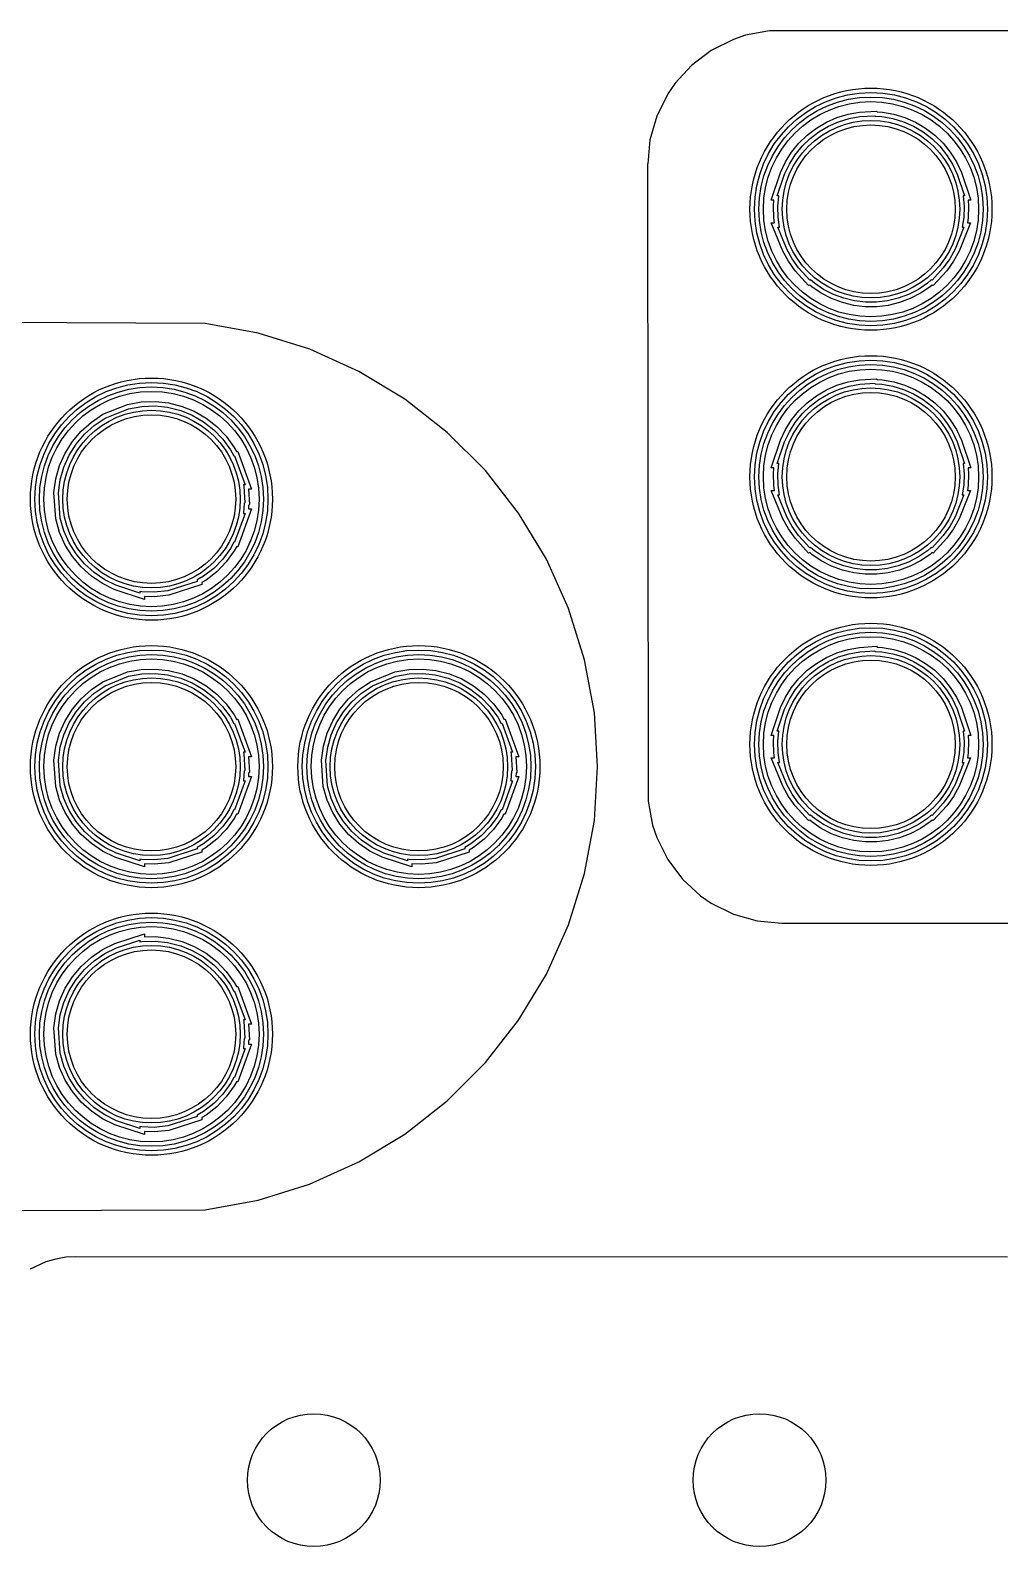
# Model space of a CAD drawing. Header units: millimetres. Extents: x -214 to 214, y -114 to 114.
# Drawn here: x -44.29 to -22.54, y 58.51 to 92.51 of the extents above; entities that cross this region are included whole.
import ezdxf

# ---------------------------------------------------------------- set-up
doc = ezdxf.new("R2010")
doc.units = ezdxf.units.MM
doc.layers.add('1', color=7, linetype='CONTINUOUS')

msp = doc.modelspace()

# ---------------------------------------------------------------- linework, layer by layer
at = {"layer": '1', "color": 0}
for p, q in [((-27.704, 92.497), (-28.239, 92.398)), ((32.573, 92.51), (-27.704, 92.497)), ((-28.513, 92.306), (-29.011, 92.059)), ((-28.239, 92.398), (-28.513, 92.306)), ((-29.011, 92.059), (-29.454, 91.725)), ((-29.454, 91.725), (-29.823, 91.322)), ((-29.823, 91.322), (-29.985, 91.084)), ((-29.985, 91.084), (-30.233, 90.587)), ((-30.233, 90.587), (-30.385, 90.053)), ((-30.385, 90.053), (-30.436, 89.514)), ((-30.436, 89.514), (-30.437, 89.513)), ((-30.437, 89.513), (-30.424, 75.222)), ((-40.363, 85.936), (-57.573, 86.009)), ((-39.174, 85.718), (-40.363, 85.936)), ((-38.02, 85.358), (-39.174, 85.718)), ((-36.918, 84.863), (-38.02, 85.358)), ((-35.884, 84.237), (-36.918, 84.863)), ((-34.932, 83.491), (-35.884, 84.237)), ((-34.077, 82.636), (-34.932, 83.491)), ((-33.333, 81.685), (-34.077, 82.636)), ((-32.707, 80.65), (-33.333, 81.685)), ((-32.211, 79.548), (-32.707, 80.65)), ((-31.851, 78.394), (-32.211, 79.548)), ((-31.633, 77.205), (-31.851, 78.394)), ((-31.56, 75.999), (-31.633, 77.205)), ((-31.633, 74.793), (-31.56, 75.999)), ((-30.424, 75.222), (-30.325, 74.687)), ((-31.851, 73.603), (-31.633, 74.793)), ((-30.325, 74.687), (-30.233, 74.413)), ((-30.233, 74.413), (-29.986, 73.915)), ((-29.986, 73.915), (-29.652, 73.472)), ((-32.211, 72.449), (-31.851, 73.603)), ((-29.652, 73.472), (-29.249, 73.103)), ((-29.249, 73.103), (-29.011, 72.941)), ((-29.011, 72.941), (-28.514, 72.693)), ((-32.707, 71.347), (-32.211, 72.449)), ((-28.514, 72.693), (-27.98, 72.541)), ((-27.98, 72.541), (-27.428, 72.49)), ((-27.428, 72.49), (32.85, 72.502)), ((-33.333, 70.312), (-32.707, 71.347)), ((-34.078, 69.361), (-33.333, 70.312)), ((-34.933, 68.506), (-34.078, 69.361)), ((-35.885, 67.761), (-34.933, 68.506)), ((-36.919, 67.135), (-35.885, 67.761)), ((-38.021, 66.64), (-36.919, 67.135)), ((-39.175, 66.28), (-38.021, 66.64)), ((-57.574, 65.989), (-40.364, 66.062)), ((-40.364, 66.062), (-39.175, 66.28)), ((-43.712, 64.958), (-43.936, 64.892)), ((-43.489, 64.996), (-43.712, 64.958)), ((-43.263, 65.009), (-43.489, 64.996)), ((-22.365, 64.996), (-43.263, 65.009)), ((-43.936, 64.892), (-44.291, 64.727))]:
    msp.add_line(p, q, dxfattribs=at)
at = {"layer": '1', "color": 1}
for p, q in [((-26.651, 90.315), (-26.427, 90.448)), ((-26.427, 90.448), (-26.189, 90.553)), ((-26.381, 90.359), (-26.155, 90.459)), ((-26.189, 90.553), (-25.94, 90.628)), ((-26.155, 90.459), (-25.917, 90.531)), ((-25.94, 90.628), (-25.685, 90.674)), ((-25.917, 90.531), (-25.673, 90.575)), ((-25.685, 90.674), (-25.303, 90.698)), ((-25.673, 90.575), (-25.342, 90.595)), ((-25.342, 90.595), (-25.332, 90.584)), ((-25.332, 90.584), (-25.18, 90.575)), ((-25.303, 90.698), (-25.286, 90.681)), ((-25.286, 90.681), (-25.168, 90.674)), ((-25.18, 90.575), (-24.936, 90.531)), ((-25.168, 90.674), (-24.913, 90.628)), ((-24.936, 90.531), (-24.698, 90.459)), ((-24.913, 90.628), (-24.664, 90.553)), ((-24.698, 90.459), (-24.472, 90.359)), ((-24.664, 90.553), (-24.426, 90.448)), ((-24.426, 90.448), (-24.202, 90.315)), ((-27.043, 89.978), (-26.857, 90.159)), ((-26.857, 90.159), (-26.651, 90.315)), ((-26.792, 90.083), (-26.595, 90.232)), ((-26.595, 90.232), (-26.381, 90.359)), ((-24.472, 90.359), (-24.258, 90.232)), ((-24.258, 90.232), (-24.061, 90.083)), ((-24.202, 90.315), (-23.996, 90.159)), ((-23.996, 90.159), (-23.81, 89.978)), ((-27.344, 89.558), (-27.206, 89.776)), ((-27.206, 89.776), (-27.043, 89.978)), ((-27.125, 89.718), (-26.969, 89.91)), ((-26.969, 89.91), (-26.792, 90.083)), ((-24.061, 90.083), (-23.884, 89.91)), ((-23.884, 89.91), (-23.728, 89.718)), ((-23.81, 89.978), (-23.647, 89.776)), ((-23.647, 89.776), (-23.509, 89.558)), ((-27.456, 89.323), (-27.344, 89.558)), ((-27.364, 89.286), (-27.256, 89.51)), ((-27.256, 89.51), (-27.125, 89.718)), ((-23.728, 89.718), (-23.597, 89.51)), ((-23.597, 89.51), (-23.489, 89.286)), ((-23.509, 89.558), (-23.397, 89.323)), ((-27.669, 88.698), (-27.456, 89.323)), ((-27.529, 88.798), (-27.364, 89.286)), ((-23.489, 89.286), (-23.324, 88.798)), ((-23.397, 89.323), (-23.184, 88.698)), ((-27.495, 88.798), (-27.529, 88.798)), ((-27.516, 88.562), (-27.495, 88.798)), ((-23.324, 88.798), (-23.358, 88.798)), ((-23.358, 88.798), (-23.337, 88.561)), ((-27.604, 88.698), (-27.669, 88.698)), ((-27.616, 88.565), (-27.604, 88.698)), ((-27.608, 88.305), (-27.616, 88.565)), ((-27.509, 88.314), (-27.516, 88.562)), ((-23.337, 88.561), (-23.344, 88.313)), ((-23.184, 88.698), (-23.249, 88.698)), ((-23.249, 88.698), (-23.237, 88.564)), ((-23.237, 88.564), (-23.245, 88.304)), ((-27.404, 87.558), (-27.662, 88.194)), ((-27.662, 88.194), (-27.592, 88.194)), ((-27.592, 88.194), (-27.608, 88.305)), ((-27.314, 87.601), (-27.514, 88.094)), ((-27.514, 88.094), (-27.476, 88.094)), ((-27.476, 88.094), (-27.509, 88.314)), ((-23.339, 88.094), (-23.539, 87.601)), ((-23.191, 88.194), (-23.449, 87.558)), ((-23.344, 88.313), (-23.377, 88.094)), ((-23.377, 88.094), (-23.339, 88.094)), ((-23.245, 88.304), (-23.261, 88.194)), ((-23.261, 88.194), (-23.191, 88.194)), ((-27.279, 87.331), (-27.404, 87.558)), ((-27.195, 87.384), (-27.314, 87.601)), ((-23.539, 87.601), (-23.66, 87.383)), ((-23.449, 87.558), (-23.575, 87.33)), ((-27.129, 87.12), (-27.279, 87.331)), ((-27.051, 87.183), (-27.195, 87.384)), ((-26.826, 86.789), (-27.129, 87.12)), ((-26.798, 86.907), (-27.051, 87.183)), ((-23.803, 87.182), (-24.055, 86.907)), ((-23.725, 87.119), (-24.027, 86.789)), ((-23.66, 87.383), (-23.803, 87.182)), ((-23.575, 87.33), (-23.725, 87.119)), ((-26.801, 86.799), (-26.826, 86.789)), ((-26.754, 86.758), (-26.801, 86.799)), ((-26.781, 86.914), (-26.798, 86.907)), ((-26.693, 86.838), (-26.781, 86.914)), ((-26.541, 86.614), (-26.754, 86.758)), ((-26.49, 86.7), (-26.693, 86.838)), ((-24.16, 86.838), (-24.363, 86.7)), ((-24.099, 86.758), (-24.312, 86.614)), ((-24.072, 86.914), (-24.16, 86.838)), ((-24.052, 86.799), (-24.099, 86.758)), ((-24.055, 86.907), (-24.072, 86.914)), ((-24.027, 86.789), (-24.052, 86.799)), ((-26.308, 86.495), (-26.541, 86.614)), ((-26.268, 86.587), (-26.49, 86.7)), ((-26.067, 86.405), (-26.308, 86.495)), ((-26.038, 86.501), (-26.268, 86.587)), ((-25.814, 86.343), (-26.067, 86.405)), ((-25.796, 86.442), (-26.038, 86.501)), ((-25.55, 86.413), (-25.796, 86.442)), ((-25.303, 86.413), (-25.55, 86.413)), ((-25.057, 86.442), (-25.303, 86.413)), ((-24.815, 86.501), (-25.057, 86.442)), ((-24.786, 86.405), (-25.039, 86.343)), ((-24.585, 86.587), (-24.815, 86.501)), ((-24.545, 86.495), (-24.786, 86.405)), ((-24.363, 86.7), (-24.585, 86.587)), ((-24.312, 86.614), (-24.545, 86.495)), ((-25.555, 86.313), (-25.814, 86.343)), ((-25.298, 86.313), (-25.555, 86.313)), ((-25.039, 86.343), (-25.298, 86.313)), ((-25.94, 84.628), (-25.685, 84.674)), ((-25.685, 84.674), (-25.303, 84.698)), ((-25.303, 84.698), (-25.286, 84.681)), ((-25.286, 84.681), (-25.168, 84.674)), ((-25.168, 84.674), (-24.913, 84.628)), ((-26.651, 84.315), (-26.427, 84.448)), ((-26.595, 84.232), (-26.381, 84.359)), ((-26.427, 84.448), (-26.189, 84.553)), ((-26.381, 84.359), (-26.155, 84.459)), ((-26.189, 84.553), (-25.94, 84.628)), ((-26.155, 84.459), (-25.917, 84.531)), ((-25.917, 84.531), (-25.673, 84.575)), ((-25.673, 84.575), (-25.342, 84.595)), ((-25.342, 84.595), (-25.332, 84.584)), ((-25.332, 84.584), (-25.18, 84.575)), ((-25.18, 84.575), (-24.936, 84.531)), ((-24.936, 84.531), (-24.698, 84.459)), ((-24.913, 84.628), (-24.664, 84.553)), ((-24.698, 84.459), (-24.472, 84.359)), ((-24.664, 84.553), (-24.426, 84.448)), ((-24.472, 84.359), (-24.258, 84.232)), ((-24.426, 84.448), (-24.202, 84.315)), ((-42.658, 83.901), (-42.111, 84.123)), ((-42.61, 83.813), (-42.084, 84.026)), ((-42.111, 84.123), (-41.798, 84.178)), ((-42.084, 84.026), (-41.787, 84.078)), ((-41.798, 84.178), (-41.48, 84.187)), ((-41.787, 84.078), (-41.484, 84.087)), ((-41.484, 84.087), (-41.207, 84.057)), ((-41.48, 84.187), (-41.189, 84.156)), ((-41.207, 84.057), (-40.91, 83.982)), ((-41.189, 84.156), (-40.879, 84.078)), ((-40.879, 84.078), (-40.609, 83.968)), ((-27.043, 83.978), (-26.857, 84.159)), ((-26.969, 83.91), (-26.792, 84.083)), ((-26.857, 84.159), (-26.651, 84.315)), ((-26.792, 84.083), (-26.595, 84.232)), ((-24.258, 84.232), (-24.061, 84.083)), ((-24.202, 84.315), (-23.996, 84.159)), ((-24.061, 84.083), (-23.884, 83.91)), ((-23.996, 84.159), (-23.81, 83.978)), ((-43.146, 83.521), (-42.918, 83.726)), ((-43.074, 83.451), (-42.856, 83.647)), ((-42.918, 83.726), (-42.658, 83.901)), ((-42.856, 83.647), (-42.61, 83.813)), ((-40.91, 83.982), (-40.654, 83.878)), ((-40.654, 83.878), (-40.401, 83.731)), ((-40.609, 83.968), (-40.345, 83.814)), ((-40.401, 83.731), (-40.171, 83.552)), ((-40.345, 83.814), (-40.104, 83.627)), ((-27.344, 83.558), (-27.206, 83.776)), ((-27.256, 83.51), (-27.125, 83.718)), ((-27.206, 83.776), (-27.043, 83.978)), ((-27.125, 83.718), (-26.969, 83.91)), ((-23.884, 83.91), (-23.728, 83.718)), ((-23.81, 83.978), (-23.647, 83.776)), ((-23.728, 83.718), (-23.597, 83.51)), ((-23.647, 83.776), (-23.509, 83.558)), ((-43.342, 83.287), (-43.146, 83.521)), ((-43.261, 83.228), (-43.074, 83.451)), ((-40.171, 83.552), (-39.968, 83.342)), ((-40.104, 83.627), (-39.892, 83.406)), ((-39.968, 83.342), (-39.797, 83.106)), ((-39.892, 83.406), (-39.712, 83.159)), ((-27.669, 82.698), (-27.456, 83.323)), ((-27.456, 83.323), (-27.344, 83.558)), ((-27.364, 83.286), (-27.256, 83.51)), ((-23.597, 83.51), (-23.489, 83.286)), ((-23.509, 83.558), (-23.397, 83.323)), ((-23.397, 83.323), (-23.184, 82.698)), ((-43.63, 82.748), (-43.504, 83.029)), ((-43.535, 82.713), (-43.416, 82.981)), ((-43.504, 83.029), (-43.342, 83.287)), ((-43.416, 82.981), (-43.261, 83.228)), ((-39.797, 83.106), (-39.724, 82.967)), ((-39.724, 82.967), (-39.703, 82.967)), ((-39.712, 83.159), (-39.663, 83.067)), ((-39.703, 82.967), (-39.467, 82.321)), ((-39.663, 83.067), (-39.633, 83.067)), ((-39.633, 83.067), (-39.324, 82.221)), ((-27.529, 82.798), (-27.364, 83.286)), ((-23.489, 83.286), (-23.324, 82.798)), ((-43.713, 82.455), (-43.63, 82.748)), ((-43.615, 82.434), (-43.535, 82.713)), ((-27.604, 82.698), (-27.669, 82.698)), ((-27.616, 82.565), (-27.604, 82.698)), ((-27.495, 82.798), (-27.529, 82.798)), ((-27.516, 82.562), (-27.495, 82.798)), ((-23.324, 82.798), (-23.358, 82.798)), ((-23.358, 82.798), (-23.337, 82.561)), ((-23.184, 82.698), (-23.249, 82.698)), ((-23.249, 82.698), (-23.237, 82.564)), ((-43.757, 82.144), (-43.713, 82.455)), ((-43.657, 82.14), (-43.615, 82.434)), ((-39.467, 82.321), (-39.507, 82.321)), ((-39.507, 82.321), (-39.5, 82.289)), ((-39.5, 82.289), (-39.474, 81.913)), ((-27.608, 82.305), (-27.616, 82.565)), ((-27.592, 82.194), (-27.608, 82.305)), ((-27.509, 82.314), (-27.516, 82.562)), ((-27.476, 82.094), (-27.509, 82.314)), ((-23.344, 82.313), (-23.377, 82.094)), ((-23.337, 82.561), (-23.344, 82.313)), ((-23.245, 82.304), (-23.261, 82.194)), ((-23.237, 82.564), (-23.245, 82.304)), ((-43.716, 81.554), (-43.757, 82.144)), ((-43.617, 81.571), (-43.657, 82.14)), ((-39.324, 82.221), (-39.395, 82.221)), ((-39.395, 82.221), (-39.371, 81.875)), ((-27.404, 81.558), (-27.662, 82.194)), ((-27.662, 82.194), (-27.592, 82.194)), ((-27.314, 81.601), (-27.514, 82.094)), ((-27.514, 82.094), (-27.476, 82.094)), ((-23.339, 82.094), (-23.539, 81.601)), ((-23.191, 82.194), (-23.449, 81.558)), ((-23.377, 82.094), (-23.339, 82.094)), ((-23.261, 82.194), (-23.191, 82.194)), ((-39.467, 81.677), (-39.703, 81.031)), ((-39.324, 81.777), (-39.633, 80.931)), ((-39.503, 81.694), (-39.507, 81.677)), ((-39.507, 81.677), (-39.467, 81.677)), ((-39.488, 81.9), (-39.503, 81.694)), ((-39.474, 81.913), (-39.488, 81.9)), ((-39.39, 81.856), (-39.396, 81.777)), ((-39.396, 81.777), (-39.324, 81.777)), ((-39.371, 81.875), (-39.39, 81.856)), ((-43.63, 81.25), (-43.716, 81.554)), ((-43.535, 81.285), (-43.617, 81.571)), ((-43.416, 81.017), (-43.535, 81.285)), ((-27.279, 81.331), (-27.404, 81.558)), ((-27.195, 81.384), (-27.314, 81.601)), ((-27.129, 81.12), (-27.279, 81.331)), ((-27.051, 81.183), (-27.195, 81.384)), ((-23.66, 81.383), (-23.803, 81.182)), ((-23.575, 81.33), (-23.725, 81.119)), ((-23.539, 81.601), (-23.66, 81.383)), ((-23.449, 81.558), (-23.575, 81.33)), ((-43.504, 80.969), (-43.63, 81.25)), ((-43.342, 80.711), (-43.504, 80.969)), ((-43.261, 80.77), (-43.416, 81.017)), ((-39.723, 81.031), (-39.798, 80.891)), ((-39.703, 81.031), (-39.723, 81.031)), ((-39.664, 80.931), (-39.713, 80.838)), ((-39.633, 80.931), (-39.664, 80.931)), ((-26.826, 80.789), (-27.129, 81.12)), ((-26.798, 80.907), (-27.051, 81.183)), ((-23.803, 81.182), (-24.055, 80.907)), ((-23.725, 81.119), (-24.027, 80.789)), ((-43.146, 80.477), (-43.342, 80.711)), ((-43.074, 80.547), (-43.261, 80.77)), ((-39.969, 80.655), (-40.172, 80.445)), ((-39.893, 80.591), (-40.105, 80.37)), ((-39.798, 80.891), (-39.969, 80.655)), ((-39.713, 80.838), (-39.893, 80.591)), ((-26.801, 80.799), (-26.826, 80.789)), ((-26.754, 80.758), (-26.801, 80.799)), ((-26.781, 80.914), (-26.798, 80.907)), ((-26.693, 80.838), (-26.781, 80.914)), ((-26.541, 80.614), (-26.754, 80.758)), ((-26.49, 80.7), (-26.693, 80.838)), ((-26.308, 80.495), (-26.541, 80.614)), ((-26.268, 80.587), (-26.49, 80.7)), ((-26.038, 80.501), (-26.268, 80.587)), ((-24.585, 80.587), (-24.815, 80.501)), ((-24.363, 80.7), (-24.585, 80.587)), ((-24.312, 80.614), (-24.545, 80.495)), ((-24.16, 80.838), (-24.363, 80.7)), ((-24.099, 80.758), (-24.312, 80.614)), ((-24.072, 80.914), (-24.16, 80.838)), ((-24.052, 80.799), (-24.099, 80.758)), ((-24.055, 80.907), (-24.072, 80.914)), ((-24.027, 80.789), (-24.052, 80.799)), ((-42.918, 80.272), (-43.146, 80.477)), ((-42.856, 80.351), (-43.074, 80.547)), ((-42.667, 80.103), (-42.918, 80.272)), ((-42.617, 80.19), (-42.856, 80.351)), ((-40.401, 80.267), (-40.542, 80.185)), ((-40.172, 80.445), (-40.401, 80.267)), ((-40.105, 80.37), (-40.345, 80.184)), ((-26.067, 80.405), (-26.308, 80.495)), ((-25.814, 80.343), (-26.067, 80.405)), ((-25.796, 80.442), (-26.038, 80.501)), ((-25.555, 80.313), (-25.814, 80.343)), ((-25.55, 80.413), (-25.796, 80.442)), ((-25.298, 80.313), (-25.555, 80.313)), ((-25.303, 80.413), (-25.55, 80.413)), ((-25.057, 80.442), (-25.303, 80.413)), ((-25.039, 80.343), (-25.298, 80.313)), ((-24.815, 80.501), (-25.057, 80.442)), ((-24.786, 80.405), (-25.039, 80.343)), ((-24.545, 80.495), (-24.786, 80.405)), ((-42.404, 79.973), (-42.667, 80.103)), ((-42.366, 80.066), (-42.617, 80.19)), ((-41.728, 79.748), (-42.404, 79.973)), ((-41.828, 79.887), (-42.366, 80.066)), ((-41.788, 79.92), (-41.828, 79.927)), ((-41.828, 79.927), (-41.828, 79.887)), ((-41.512, 79.91), (-41.788, 79.92)), ((-41.2, 79.941), (-41.512, 79.91)), ((-40.542, 80.153), (-41.2, 79.941)), ((-40.442, 80.081), (-41.179, 79.843)), ((-40.542, 80.185), (-40.542, 80.153)), ((-40.345, 80.184), (-40.442, 80.128)), ((-40.442, 80.128), (-40.442, 80.081)), ((-41.508, 79.809), (-41.728, 79.817)), ((-41.728, 79.817), (-41.728, 79.748)), ((-41.179, 79.843), (-41.508, 79.809)), ((-26.427, 78.448), (-26.189, 78.553)), ((-26.189, 78.553), (-25.94, 78.628)), ((-25.94, 78.628), (-25.685, 78.674)), ((-25.917, 78.531), (-25.673, 78.575)), ((-25.685, 78.674), (-25.303, 78.698)), ((-25.673, 78.575), (-25.342, 78.595)), ((-25.342, 78.595), (-25.332, 78.584)), ((-25.332, 78.584), (-25.18, 78.575)), ((-25.303, 78.698), (-25.286, 78.681)), ((-25.286, 78.681), (-25.168, 78.674)), ((-25.18, 78.575), (-24.936, 78.531)), ((-25.168, 78.674), (-24.913, 78.628)), ((-24.913, 78.628), (-24.664, 78.553)), ((-24.664, 78.553), (-24.426, 78.448)), ((-26.857, 78.159), (-26.651, 78.315)), ((-26.792, 78.083), (-26.595, 78.232)), ((-26.651, 78.315), (-26.427, 78.448)), ((-26.595, 78.232), (-26.381, 78.359)), ((-26.381, 78.359), (-26.155, 78.459)), ((-26.155, 78.459), (-25.917, 78.531)), ((-24.936, 78.531), (-24.698, 78.459)), ((-24.698, 78.459), (-24.472, 78.359)), ((-24.472, 78.359), (-24.258, 78.232)), ((-24.426, 78.448), (-24.202, 78.315)), ((-24.258, 78.232), (-24.061, 78.083)), ((-24.202, 78.315), (-23.996, 78.159)), ((-42.918, 77.726), (-42.658, 77.901)), ((-42.658, 77.901), (-42.111, 78.123)), ((-42.61, 77.813), (-42.084, 78.026)), ((-42.111, 78.123), (-41.798, 78.178)), ((-42.084, 78.026), (-41.787, 78.078)), ((-41.798, 78.178), (-41.48, 78.187)), ((-41.787, 78.078), (-41.484, 78.087)), ((-41.484, 78.087), (-41.207, 78.057)), ((-41.48, 78.187), (-41.189, 78.156)), ((-41.207, 78.057), (-40.91, 77.982)), ((-41.189, 78.156), (-40.879, 78.078)), ((-40.91, 77.982), (-40.654, 77.878)), ((-40.879, 78.078), (-40.609, 77.968)), ((-40.654, 77.878), (-40.401, 77.731)), ((-40.609, 77.968), (-40.345, 77.814)), ((-36.918, 77.726), (-36.658, 77.901)), ((-36.658, 77.901), (-36.111, 78.123)), ((-36.61, 77.813), (-36.084, 78.026)), ((-36.111, 78.123), (-35.798, 78.178)), ((-36.084, 78.026), (-35.787, 78.078)), ((-35.798, 78.178), (-35.48, 78.187)), ((-35.787, 78.078), (-35.484, 78.087)), ((-35.484, 78.087), (-35.207, 78.057)), ((-35.48, 78.187), (-35.189, 78.156)), ((-35.207, 78.057), (-34.91, 77.982)), ((-35.189, 78.156), (-34.879, 78.078)), ((-34.91, 77.982), (-34.654, 77.878)), ((-34.879, 78.078), (-34.609, 77.968)), ((-34.654, 77.878), (-34.401, 77.731)), ((-34.609, 77.968), (-34.345, 77.814)), ((-27.206, 77.776), (-27.043, 77.978)), ((-27.125, 77.718), (-26.969, 77.91)), ((-27.043, 77.978), (-26.857, 78.159)), ((-26.969, 77.91), (-26.792, 78.083)), ((-24.061, 78.083), (-23.884, 77.91)), ((-23.996, 78.159), (-23.81, 77.978)), ((-23.884, 77.91), (-23.728, 77.718)), ((-23.81, 77.978), (-23.647, 77.776)), ((-43.146, 77.521), (-42.918, 77.726)), ((-43.074, 77.451), (-42.856, 77.647)), ((-42.856, 77.647), (-42.61, 77.813)), ((-40.401, 77.731), (-40.171, 77.552)), ((-40.345, 77.814), (-40.104, 77.627)), ((-40.171, 77.552), (-39.968, 77.342)), ((-40.104, 77.627), (-39.892, 77.406)), ((-37.146, 77.521), (-36.918, 77.726)), ((-37.074, 77.451), (-36.856, 77.647)), ((-36.856, 77.647), (-36.61, 77.813)), ((-34.401, 77.731), (-34.171, 77.552)), ((-34.345, 77.814), (-34.104, 77.627)), ((-34.171, 77.552), (-33.968, 77.342)), ((-34.104, 77.627), (-33.892, 77.406)), ((-27.456, 77.323), (-27.344, 77.558)), ((-27.344, 77.558), (-27.206, 77.776)), ((-27.256, 77.51), (-27.125, 77.718)), ((-23.728, 77.718), (-23.597, 77.51)), ((-23.647, 77.776), (-23.509, 77.558)), ((-23.509, 77.558), (-23.397, 77.323)), ((-43.504, 77.029), (-43.342, 77.287)), ((-43.416, 76.981), (-43.261, 77.228)), ((-43.342, 77.287), (-43.146, 77.521)), ((-43.261, 77.228), (-43.074, 77.451)), ((-39.968, 77.342), (-39.797, 77.106)), ((-39.892, 77.406), (-39.712, 77.159)), ((-37.504, 77.029), (-37.342, 77.287)), ((-37.416, 76.981), (-37.261, 77.228)), ((-37.342, 77.287), (-37.146, 77.521)), ((-37.261, 77.228), (-37.074, 77.451)), ((-33.968, 77.342), (-33.797, 77.106)), ((-33.892, 77.406), (-33.712, 77.159)), ((-27.669, 76.698), (-27.456, 77.323)), ((-27.529, 76.798), (-27.364, 77.286)), ((-27.364, 77.286), (-27.256, 77.51)), ((-23.597, 77.51), (-23.489, 77.286)), ((-23.489, 77.286), (-23.324, 76.798)), ((-23.397, 77.323), (-23.184, 76.698)), ((-43.63, 76.748), (-43.504, 77.029)), ((-43.535, 76.713), (-43.416, 76.981)), ((-39.797, 77.106), (-39.724, 76.967)), ((-39.724, 76.967), (-39.703, 76.967)), ((-39.712, 77.159), (-39.663, 77.067)), ((-39.703, 76.967), (-39.467, 76.321)), ((-39.663, 77.067), (-39.633, 77.067)), ((-39.633, 77.067), (-39.324, 76.221)), ((-37.63, 76.748), (-37.504, 77.029)), ((-37.535, 76.713), (-37.416, 76.981)), ((-33.797, 77.106), (-33.724, 76.967)), ((-33.724, 76.967), (-33.703, 76.967)), ((-33.712, 77.159), (-33.663, 77.067)), ((-33.703, 76.967), (-33.467, 76.321)), ((-33.663, 77.067), (-33.633, 77.067)), ((-33.633, 77.067), (-33.324, 76.221)), ((-43.713, 76.455), (-43.63, 76.748)), ((-43.615, 76.434), (-43.535, 76.713)), ((-37.713, 76.455), (-37.63, 76.748)), ((-37.615, 76.434), (-37.535, 76.713)), ((-27.604, 76.698), (-27.669, 76.698)), ((-27.616, 76.565), (-27.604, 76.698)), ((-27.608, 76.305), (-27.616, 76.565)), ((-27.495, 76.798), (-27.529, 76.798)), ((-27.516, 76.562), (-27.495, 76.798)), ((-27.509, 76.314), (-27.516, 76.562)), ((-23.324, 76.798), (-23.358, 76.798)), ((-23.358, 76.798), (-23.337, 76.561)), ((-23.337, 76.561), (-23.344, 76.313)), ((-23.184, 76.698), (-23.249, 76.698)), ((-23.249, 76.698), (-23.237, 76.564)), ((-23.237, 76.564), (-23.245, 76.304)), ((-43.757, 76.144), (-43.713, 76.455)), ((-43.657, 76.14), (-43.615, 76.434)), ((-39.467, 76.321), (-39.507, 76.321)), ((-39.507, 76.321), (-39.5, 76.289)), ((-39.5, 76.289), (-39.474, 75.913)), ((-39.324, 76.221), (-39.395, 76.221)), ((-39.395, 76.221), (-39.371, 75.875)), ((-37.757, 76.144), (-37.713, 76.455)), ((-37.657, 76.14), (-37.615, 76.434)), ((-33.467, 76.321), (-33.507, 76.321)), ((-33.507, 76.321), (-33.5, 76.289)), ((-33.5, 76.289), (-33.474, 75.913)), ((-33.324, 76.221), (-33.395, 76.221)), ((-33.395, 76.221), (-33.371, 75.875)), ((-27.404, 75.558), (-27.662, 76.194)), ((-27.662, 76.194), (-27.592, 76.194)), ((-27.592, 76.194), (-27.608, 76.305)), ((-27.476, 76.094), (-27.509, 76.314)), ((-23.191, 76.194), (-23.449, 75.558)), ((-23.344, 76.313), (-23.377, 76.094)), ((-23.245, 76.304), (-23.261, 76.194)), ((-23.261, 76.194), (-23.191, 76.194)), ((-43.716, 75.554), (-43.757, 76.144)), ((-43.617, 75.571), (-43.657, 76.14)), ((-39.488, 75.9), (-39.503, 75.694)), ((-39.474, 75.913), (-39.488, 75.9)), ((-39.39, 75.856), (-39.396, 75.777)), ((-39.371, 75.875), (-39.39, 75.856)), ((-37.716, 75.554), (-37.757, 76.144)), ((-37.617, 75.571), (-37.657, 76.14)), ((-33.488, 75.9), (-33.503, 75.694)), ((-33.474, 75.913), (-33.488, 75.9)), ((-33.39, 75.856), (-33.396, 75.777)), ((-33.371, 75.875), (-33.39, 75.856)), ((-27.314, 75.601), (-27.514, 76.094)), ((-27.514, 76.094), (-27.476, 76.094)), ((-23.339, 76.094), (-23.539, 75.601)), ((-23.377, 76.094), (-23.339, 76.094)), ((-43.63, 75.25), (-43.716, 75.554)), ((-43.535, 75.285), (-43.617, 75.571)), ((-39.467, 75.677), (-39.703, 75.031)), ((-39.324, 75.777), (-39.633, 74.931)), ((-39.503, 75.694), (-39.507, 75.677)), ((-39.507, 75.677), (-39.467, 75.677)), ((-39.396, 75.777), (-39.324, 75.777)), ((-37.63, 75.25), (-37.716, 75.554)), ((-37.535, 75.285), (-37.617, 75.571)), ((-33.467, 75.677), (-33.703, 75.031)), ((-33.324, 75.777), (-33.633, 74.931)), ((-33.503, 75.694), (-33.507, 75.677)), ((-33.507, 75.677), (-33.467, 75.677)), ((-33.396, 75.777), (-33.324, 75.777)), ((-27.279, 75.331), (-27.404, 75.558)), ((-27.195, 75.384), (-27.314, 75.601)), ((-23.539, 75.601), (-23.66, 75.383)), ((-23.449, 75.558), (-23.575, 75.33)), ((-43.504, 74.969), (-43.63, 75.25)), ((-43.416, 75.017), (-43.535, 75.285)), ((-37.504, 74.969), (-37.63, 75.25)), ((-37.416, 75.017), (-37.535, 75.285)), ((-27.129, 75.12), (-27.279, 75.331)), ((-27.051, 75.183), (-27.195, 75.384)), ((-26.798, 74.907), (-27.051, 75.183)), ((-23.803, 75.182), (-24.055, 74.907)), ((-23.66, 75.383), (-23.803, 75.182)), ((-23.575, 75.33), (-23.725, 75.119)), ((-43.342, 74.711), (-43.504, 74.969)), ((-43.261, 74.77), (-43.416, 75.017)), ((-39.798, 74.891), (-39.969, 74.655)), ((-39.713, 74.838), (-39.893, 74.591)), ((-39.723, 75.031), (-39.798, 74.891)), ((-39.703, 75.031), (-39.723, 75.031)), ((-39.664, 74.931), (-39.713, 74.838)), ((-39.633, 74.931), (-39.664, 74.931)), ((-37.342, 74.711), (-37.504, 74.969)), ((-37.261, 74.77), (-37.416, 75.017)), ((-33.798, 74.891), (-33.969, 74.655)), ((-33.713, 74.838), (-33.893, 74.591)), ((-33.723, 75.031), (-33.798, 74.891)), ((-33.703, 75.031), (-33.723, 75.031)), ((-33.664, 74.931), (-33.713, 74.838)), ((-33.633, 74.931), (-33.664, 74.931)), ((-26.826, 74.789), (-27.129, 75.12)), ((-26.781, 74.914), (-26.798, 74.907)), ((-26.693, 74.838), (-26.781, 74.914)), ((-26.49, 74.7), (-26.693, 74.838)), ((-24.16, 74.838), (-24.363, 74.7)), ((-24.072, 74.914), (-24.16, 74.838)), ((-24.055, 74.907), (-24.072, 74.914)), ((-23.725, 75.119), (-24.027, 74.789)), ((-43.146, 74.477), (-43.342, 74.711)), ((-43.074, 74.547), (-43.261, 74.77)), ((-42.918, 74.272), (-43.146, 74.477)), ((-42.856, 74.351), (-43.074, 74.547)), ((-39.969, 74.655), (-40.172, 74.445)), ((-39.893, 74.591), (-40.105, 74.37)), ((-37.146, 74.477), (-37.342, 74.711)), ((-37.074, 74.547), (-37.261, 74.77)), ((-36.918, 74.272), (-37.146, 74.477)), ((-36.856, 74.351), (-37.074, 74.547)), ((-33.969, 74.655), (-34.172, 74.445)), ((-33.893, 74.591), (-34.105, 74.37)), ((-26.801, 74.799), (-26.826, 74.789)), ((-26.754, 74.758), (-26.801, 74.799)), ((-26.541, 74.614), (-26.754, 74.758)), ((-26.308, 74.495), (-26.541, 74.614)), ((-26.268, 74.587), (-26.49, 74.7)), ((-26.067, 74.405), (-26.308, 74.495)), ((-26.038, 74.501), (-26.268, 74.587)), ((-25.796, 74.442), (-26.038, 74.501)), ((-24.815, 74.501), (-25.057, 74.442)), ((-24.585, 74.587), (-24.815, 74.501)), ((-24.545, 74.495), (-24.786, 74.405)), ((-24.363, 74.7), (-24.585, 74.587)), ((-24.312, 74.614), (-24.545, 74.495)), ((-24.099, 74.758), (-24.312, 74.614)), ((-24.052, 74.799), (-24.099, 74.758)), ((-24.027, 74.789), (-24.052, 74.799)), ((-42.667, 74.103), (-42.918, 74.272)), ((-42.616, 74.189), (-42.856, 74.351)), ((-42.354, 74.06), (-42.616, 74.189)), ((-40.542, 74.153), (-41.2, 73.941)), ((-40.401, 74.267), (-40.542, 74.185)), ((-40.542, 74.185), (-40.542, 74.153)), ((-40.345, 74.184), (-40.442, 74.128)), ((-40.442, 74.128), (-40.442, 74.081)), ((-40.172, 74.445), (-40.401, 74.267)), ((-40.105, 74.37), (-40.345, 74.184)), ((-36.667, 74.103), (-36.918, 74.272)), ((-36.616, 74.189), (-36.856, 74.351)), ((-36.354, 74.06), (-36.616, 74.189)), ((-34.542, 74.153), (-35.2, 73.941)), ((-34.401, 74.267), (-34.542, 74.185)), ((-34.542, 74.185), (-34.542, 74.153)), ((-34.345, 74.184), (-34.442, 74.128)), ((-34.442, 74.128), (-34.442, 74.081)), ((-34.172, 74.445), (-34.401, 74.267)), ((-34.105, 74.37), (-34.345, 74.184)), ((-25.814, 74.343), (-26.067, 74.405)), ((-25.555, 74.313), (-25.814, 74.343)), ((-25.55, 74.413), (-25.796, 74.442)), ((-25.298, 74.313), (-25.555, 74.313)), ((-25.303, 74.413), (-25.55, 74.413)), ((-25.057, 74.442), (-25.303, 74.413)), ((-25.039, 74.343), (-25.298, 74.313)), ((-24.786, 74.405), (-25.039, 74.343)), ((-42.391, 73.967), (-42.667, 74.103)), ((-41.728, 73.75), (-42.391, 73.967)), ((-41.828, 73.888), (-42.354, 74.06)), ((-41.788, 73.92), (-41.828, 73.927)), ((-41.828, 73.927), (-41.828, 73.888)), ((-41.512, 73.91), (-41.788, 73.92)), ((-41.508, 73.809), (-41.728, 73.817)), ((-41.728, 73.817), (-41.728, 73.75)), ((-41.2, 73.941), (-41.512, 73.91)), ((-41.179, 73.843), (-41.508, 73.809)), ((-40.442, 74.081), (-41.179, 73.843)), ((-36.391, 73.967), (-36.667, 74.103)), ((-35.728, 73.75), (-36.391, 73.967)), ((-35.828, 73.888), (-36.354, 74.06)), ((-35.788, 73.92), (-35.828, 73.927)), ((-35.828, 73.927), (-35.828, 73.888)), ((-35.512, 73.91), (-35.788, 73.92)), ((-35.508, 73.809), (-35.728, 73.817)), ((-35.728, 73.817), (-35.728, 73.75)), ((-35.2, 73.941), (-35.512, 73.91)), ((-35.179, 73.843), (-35.508, 73.809)), ((-34.442, 74.081), (-35.179, 73.843)), ((-42.391, 72.031), (-41.728, 72.248)), ((-42.354, 71.938), (-41.828, 72.11)), ((-41.828, 72.11), (-41.828, 72.071)), ((-41.787, 72.078), (-41.484, 72.087)), ((-41.728, 72.248), (-41.728, 72.18)), ((-41.728, 72.18), (-41.48, 72.187)), ((-41.484, 72.087), (-41.207, 72.057)), ((-41.48, 72.187), (-41.189, 72.156)), ((-41.189, 72.156), (-40.879, 72.078)), ((-42.918, 71.726), (-42.667, 71.895)), ((-42.856, 71.647), (-42.616, 71.809)), ((-42.667, 71.895), (-42.391, 72.031)), ((-42.616, 71.809), (-42.354, 71.938)), ((-41.828, 72.071), (-41.787, 72.078)), ((-41.207, 72.057), (-40.91, 71.982)), ((-40.91, 71.982), (-40.654, 71.878)), ((-40.879, 72.078), (-40.609, 71.968)), ((-40.654, 71.878), (-40.401, 71.731)), ((-40.609, 71.968), (-40.345, 71.814)), ((-40.345, 71.814), (-40.104, 71.627)), ((-43.342, 71.287), (-43.146, 71.521)), ((-43.261, 71.228), (-43.074, 71.451)), ((-43.146, 71.521), (-42.918, 71.726)), ((-43.074, 71.451), (-42.856, 71.647)), ((-40.401, 71.731), (-40.171, 71.552)), ((-40.171, 71.552), (-39.968, 71.342)), ((-40.104, 71.627), (-39.892, 71.406)), ((-39.892, 71.406), (-39.712, 71.159)), ((-43.504, 71.029), (-43.342, 71.287)), ((-43.416, 70.981), (-43.261, 71.228)), ((-39.968, 71.342), (-39.797, 71.106)), ((-39.797, 71.106), (-39.724, 70.967)), ((-39.712, 71.159), (-39.663, 71.067)), ((-39.663, 71.067), (-39.633, 71.067)), ((-39.633, 71.067), (-39.324, 70.221)), ((-43.713, 70.455), (-43.63, 70.748)), ((-43.63, 70.748), (-43.504, 71.029)), ((-43.535, 70.713), (-43.416, 70.981)), ((-39.724, 70.967), (-39.703, 70.967)), ((-39.703, 70.967), (-39.467, 70.321)), ((-43.757, 70.144), (-43.713, 70.455)), ((-43.657, 70.14), (-43.615, 70.434)), ((-43.615, 70.434), (-43.535, 70.713)), ((-43.716, 69.554), (-43.757, 70.144)), ((-43.617, 69.571), (-43.657, 70.14)), ((-39.467, 70.321), (-39.507, 70.321)), ((-39.507, 70.321), (-39.5, 70.289)), ((-39.5, 70.289), (-39.474, 69.913)), ((-39.324, 70.221), (-39.395, 70.221)), ((-39.395, 70.221), (-39.371, 69.875)), ((-39.324, 69.777), (-39.633, 68.931)), ((-39.488, 69.9), (-39.503, 69.694)), ((-39.474, 69.913), (-39.488, 69.9)), ((-39.39, 69.856), (-39.396, 69.777)), ((-39.396, 69.777), (-39.324, 69.777)), ((-39.371, 69.875), (-39.39, 69.856)), ((-43.63, 69.25), (-43.716, 69.554)), ((-43.535, 69.285), (-43.617, 69.571)), ((-39.467, 69.677), (-39.703, 69.031)), ((-39.503, 69.694), (-39.507, 69.677)), ((-39.507, 69.677), (-39.467, 69.677)), ((-43.504, 68.969), (-43.63, 69.25)), ((-43.416, 69.017), (-43.535, 69.285)), ((-39.723, 69.031), (-39.798, 68.891)), ((-39.703, 69.031), (-39.723, 69.031)), ((-43.342, 68.711), (-43.504, 68.969)), ((-43.261, 68.77), (-43.416, 69.017)), ((-43.146, 68.477), (-43.342, 68.711)), ((-43.074, 68.547), (-43.261, 68.77)), ((-39.798, 68.891), (-39.969, 68.655)), ((-39.713, 68.838), (-39.893, 68.591)), ((-39.664, 68.931), (-39.713, 68.838)), ((-39.633, 68.931), (-39.664, 68.931)), ((-42.918, 68.272), (-43.146, 68.477)), ((-42.856, 68.351), (-43.074, 68.547)), ((-42.616, 68.189), (-42.856, 68.351)), ((-40.172, 68.445), (-40.401, 68.267)), ((-40.105, 68.37), (-40.345, 68.184)), ((-39.969, 68.655), (-40.172, 68.445)), ((-39.893, 68.591), (-40.105, 68.37)), ((-42.667, 68.103), (-42.918, 68.272)), ((-42.391, 67.967), (-42.667, 68.103)), ((-42.354, 68.06), (-42.616, 68.189)), ((-41.828, 67.888), (-42.354, 68.06)), ((-40.542, 68.153), (-41.2, 67.941)), ((-40.442, 68.081), (-41.179, 67.843)), ((-40.401, 68.267), (-40.542, 68.185)), ((-40.542, 68.185), (-40.542, 68.153)), ((-40.345, 68.184), (-40.442, 68.128)), ((-40.442, 68.128), (-40.442, 68.081)), ((-41.728, 67.75), (-42.391, 67.967)), ((-41.788, 67.92), (-41.828, 67.927)), ((-41.828, 67.927), (-41.828, 67.888)), ((-41.512, 67.91), (-41.788, 67.92)), ((-41.508, 67.809), (-41.728, 67.817)), ((-41.728, 67.817), (-41.728, 67.75)), ((-41.2, 67.941), (-41.512, 67.91)), ((-41.179, 67.843), (-41.508, 67.809))]:
    msp.add_line(p, q, dxfattribs=at)
for centre, radius in [((-25.426, 88.499), 2.715), ((-25.426, 88.499), 2.615), ((-25.426, 88.499), 2.515), ((-25.426, 88.499), 2.414), ((-25.426, 88.499), 1.991), ((-25.426, 88.499), 1.89), ((-25.426, 82.499), 2.715), ((-25.426, 82.499), 2.615), ((-25.426, 82.499), 2.515), ((-41.57, 81.998), 2.715), ((-25.426, 82.499), 2.414), ((-41.57, 81.998), 2.615), ((-41.57, 81.998), 2.514), ((-41.57, 81.999), 2.415), ((-25.426, 82.499), 1.991), ((-25.426, 82.499), 1.89), ((-41.569, 81.998), 1.991), ((-41.569, 81.998), 1.89), ((-25.426, 76.499), 2.715), ((-25.426, 76.499), 2.615), ((-25.426, 76.499), 2.515), ((-25.426, 76.499), 2.414), ((-41.57, 75.999), 2.715), ((-41.57, 75.999), 2.615), ((-35.57, 75.999), 2.715), ((-35.57, 75.999), 2.615), ((-41.57, 75.999), 2.514), ((-41.57, 75.999), 2.415), ((-35.57, 75.999), 2.514), ((-35.57, 75.999), 2.415), ((-25.426, 76.499), 1.991), ((-25.426, 76.499), 1.89), ((-41.569, 75.998), 1.991), ((-41.569, 75.998), 1.89), ((-35.569, 75.998), 1.991), ((-35.569, 75.998), 1.89), ((-41.57, 69.999), 2.715), ((-41.57, 69.998), 2.615), ((-41.57, 69.999), 2.514), ((-41.57, 69.998), 2.414), ((-41.569, 69.999), 1.991), ((-41.569, 69.999), 1.89)]:
    msp.add_circle(centre, radius, dxfattribs=at)
at = {"layer": '1', "color": 0}
for centre, radius in [((-25.426, 88.499), 1.89), ((-25.426, 82.499), 1.89), ((-41.569, 81.998), 1.89), ((-25.426, 76.499), 1.89), ((-41.569, 75.998), 1.89), ((-35.569, 75.998), 1.89), ((-41.569, 69.999), 1.89), ((-37.927, 59.998), 1.49), ((-27.927, 59.998), 1.49)]:
    msp.add_circle(centre, radius, dxfattribs=at)

doc.saveas('drawing.dxf')
